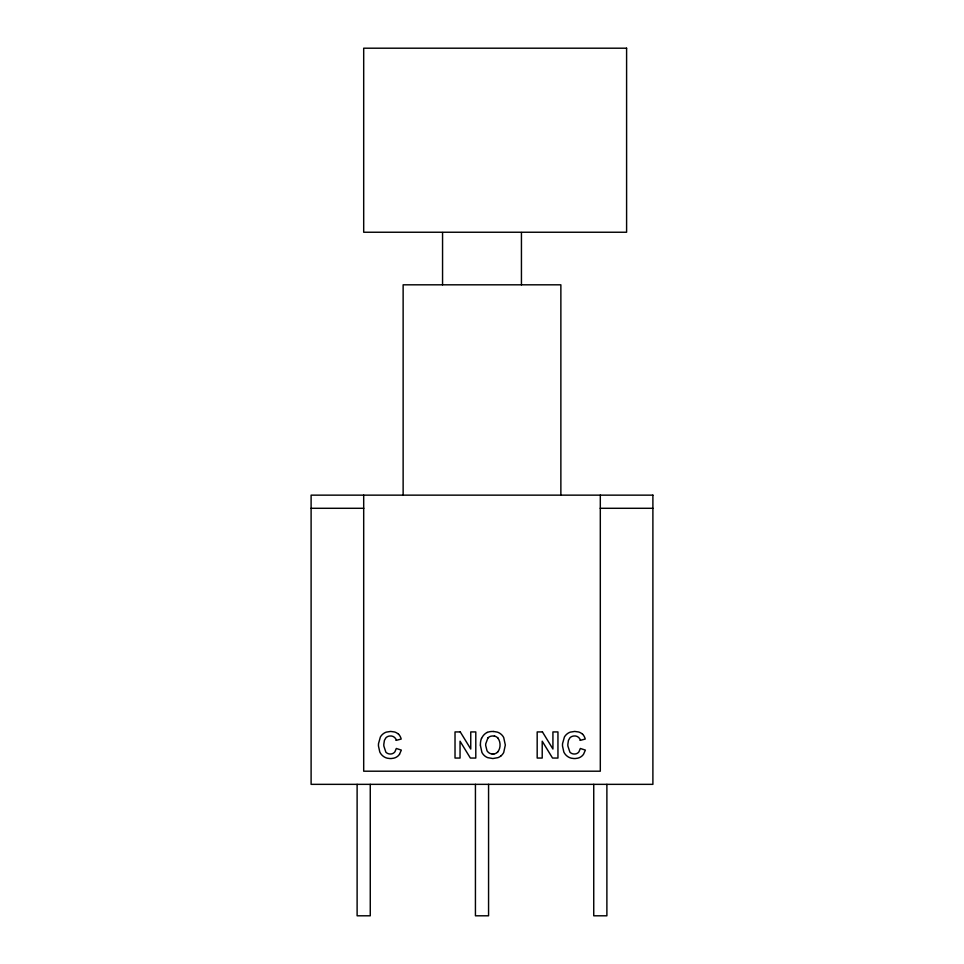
<?xml version="1.0" encoding="UTF-8"?>
<svg xmlns="http://www.w3.org/2000/svg" width="964" height="964" viewBox="0 0 964 964"><rect width="100%" height="100%" fill="white"/><g stroke="black" fill="none" stroke-linecap="round" stroke-linejoin="round"><path stroke-width="1.45" d="M399.518 754.222L401.337 750.1L396.312 748.474L394.975 751.691A5.362 5.362 0 0 1 394.083 752.667A5.651 5.651 0 0 1 390.649 753.993A7.495 7.495 0 0 1 389.673 753.969L389.323 753.92A5.941 5.941 0 0 1 385.865 752.161L383.841 746.028A24.233 24.233 0 0 1 383.817 744.256L384.407 740.388L385.901 737.822A6.097 6.097 0 0 1 389.42 736.05L389.769 736.014A5.917 5.917 0 0 1 396.373 740.304M487.917 737.954L485.723 743.883A19.111 19.111 0 0 0 485.699 745.521L487.025 750.775A6.615 6.615 0 0 0 487.712 751.703L488.242 752.245A6.495 6.495 0 0 0 491.724 753.92L492.471 753.993M497.46 752.257C500.882 748.51 500.906 741.846 497.773 737.93M396.144 740.364L401.181 739.063A10.676 10.676 0 0 0 398.578 734.194M580.183 740.364L585.22 739.063A10.676 10.676 0 0 0 582.618 734.194M493.99 753.92L493.616 753.956A8.098 8.098 0 0 1 492.098 753.956M311.107 508.293L363.802 508.293M600.198 508.293L652.893 508.293M493.496 731.459L497.34 732.122A11.098 11.098 0 0 1 501.473 734.592A11.472 11.472 0 0 1 502.328 735.496A11.207 11.207 0 0 1 503.714 737.556L505.329 745.027L503.726 752.45A11.219 11.219 0 0 1 501.943 754.957A11.399 11.399 0 0 1 501.051 755.8M494.749 736.195L493.64 736.014A8.929 8.929 0 0 0 492.459 735.99L491.327 736.122A6.483 6.483 0 0 0 487.663 738.219M480.337 745.148L481.94 752.486A11.086 11.086 0 0 0 487.7 757.656L492.869 758.535L497.978 757.644A10.929 10.929 0 0 0 501.051 755.8M606.886 784.347L606.886 915.8L593.74 915.8L593.74 784.347M600.307 495.147L600.307 771.2L363.693 771.2L363.693 495.147M560.867 495.147L560.867 284.814L403.133 284.814L403.133 495.147M521.44 232.541L521.44 284.814M488.567 784.347L488.567 915.8L475.433 915.8L475.433 784.347M442.56 232.541L442.56 284.814M370.26 784.347L370.26 915.8L357.114 915.8L357.114 784.347M580.412 740.304A5.917 5.917 0 0 0 573.809 735.99L573.46 736.062A6.097 6.097 0 0 0 569.929 737.809L568.435 740.388L567.856 744.256A24.233 24.233 0 0 0 567.88 746.028L569.905 752.149A5.941 5.941 0 0 0 573.363 753.932L573.701 753.969A7.495 7.495 0 0 0 574.689 753.993A5.651 5.651 0 0 0 578.147 752.691A5.362 5.362 0 0 0 579.003 751.679L580.352 748.474L585.377 750.1L583.557 754.222A9.664 9.664 0 0 1 577.882 758.15L575.496 758.511A15.966 15.966 0 0 1 573.821 758.523L571.375 758.198A10.941 10.941 0 0 1 566.736 755.812A11.966 11.966 0 0 1 565.458 754.523A11.363 11.363 0 0 1 563.807 751.932L562.506 745.991A23.365 23.365 0 0 1 562.554 743.63L564.398 737.05A11.098 11.098 0 0 1 565.868 735.062A11.58 11.58 0 0 1 566.748 734.207A10.929 10.929 0 0 1 570.339 732.122L574.737 731.435L578.593 731.977A10.014 10.014 0 0 1 582.545 734.267M480.434 745.148A17.509 17.509 0 0 1 481.422 738.4M481.626 738.472A11.327 11.327 0 0 1 487.218 732.411M487.218 732.423A14.303 14.303 0 0 1 493.496 731.519M494.387 736.122A6.362 6.362 0 0 1 498.051 738.207M497.725 752.004A6.483 6.483 0 0 1 493.954 753.932M399.554 754.246A9.664 9.664 0 0 1 393.842 758.15L391.468 758.511A15.966 15.966 0 0 1 389.781 758.523L387.335 758.198A10.941 10.941 0 0 1 382.696 755.812A11.966 11.966 0 0 1 381.419 754.523A11.363 11.363 0 0 1 379.78 751.932L378.466 745.991A23.365 23.365 0 0 1 378.515 743.63L380.358 737.05A11.098 11.098 0 0 1 381.828 735.062A11.58 11.58 0 0 1 382.708 734.207A10.929 10.929 0 0 1 386.299 732.122L390.697 731.435L394.553 731.977A10.014 10.014 0 0 1 398.506 734.267M626.6 48.2L363.693 48.2L363.693 232.24L626.6 232.24L626.6 48.2M652.893 495.147L311.107 495.147L311.107 784.347L652.893 784.347L652.893 495.147M460.274 731.929L455.02 731.929L455.02 758.053L460.045 758.053L460.045 741.208L470.372 758.053L475.794 758.053L475.794 731.929L470.757 731.929L470.757 749.028L460.274 731.929M542.443 731.929L537.177 731.929L537.177 758.053L542.214 758.053L542.214 741.208L552.541 758.053L557.951 758.053L557.951 731.929L552.926 731.929L552.926 749.028L542.443 731.929"/></g></svg>
